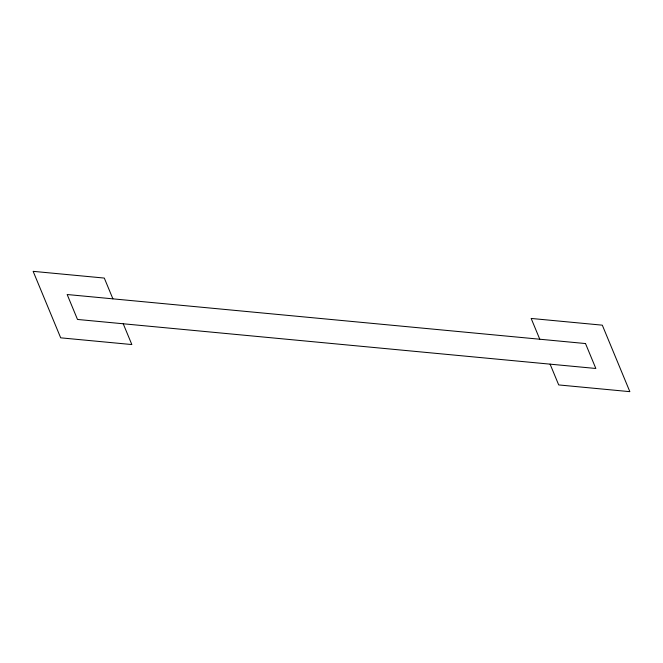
<?xml version="1.0" encoding="UTF-8"?>
<svg xmlns="http://www.w3.org/2000/svg" width="663" height="663" viewBox="0 0 663 663"><rect width="100%" height="100%" fill="white"/><g stroke="black" fill="none" stroke-linecap="round" stroke-linejoin="round"><path stroke-width="0.99" d="M539.773 339.224L531.162 318.447L602.311 325.168L629.85 391.659L558.702 384.93L550.099 364.153M112.901 298.847L104.298 278.07L33.15 271.341L60.689 337.832L131.838 344.553L123.227 323.776M585.504 343.55L67.162 294.521L77.496 319.45L595.838 368.479L585.504 343.55"/></g></svg>
